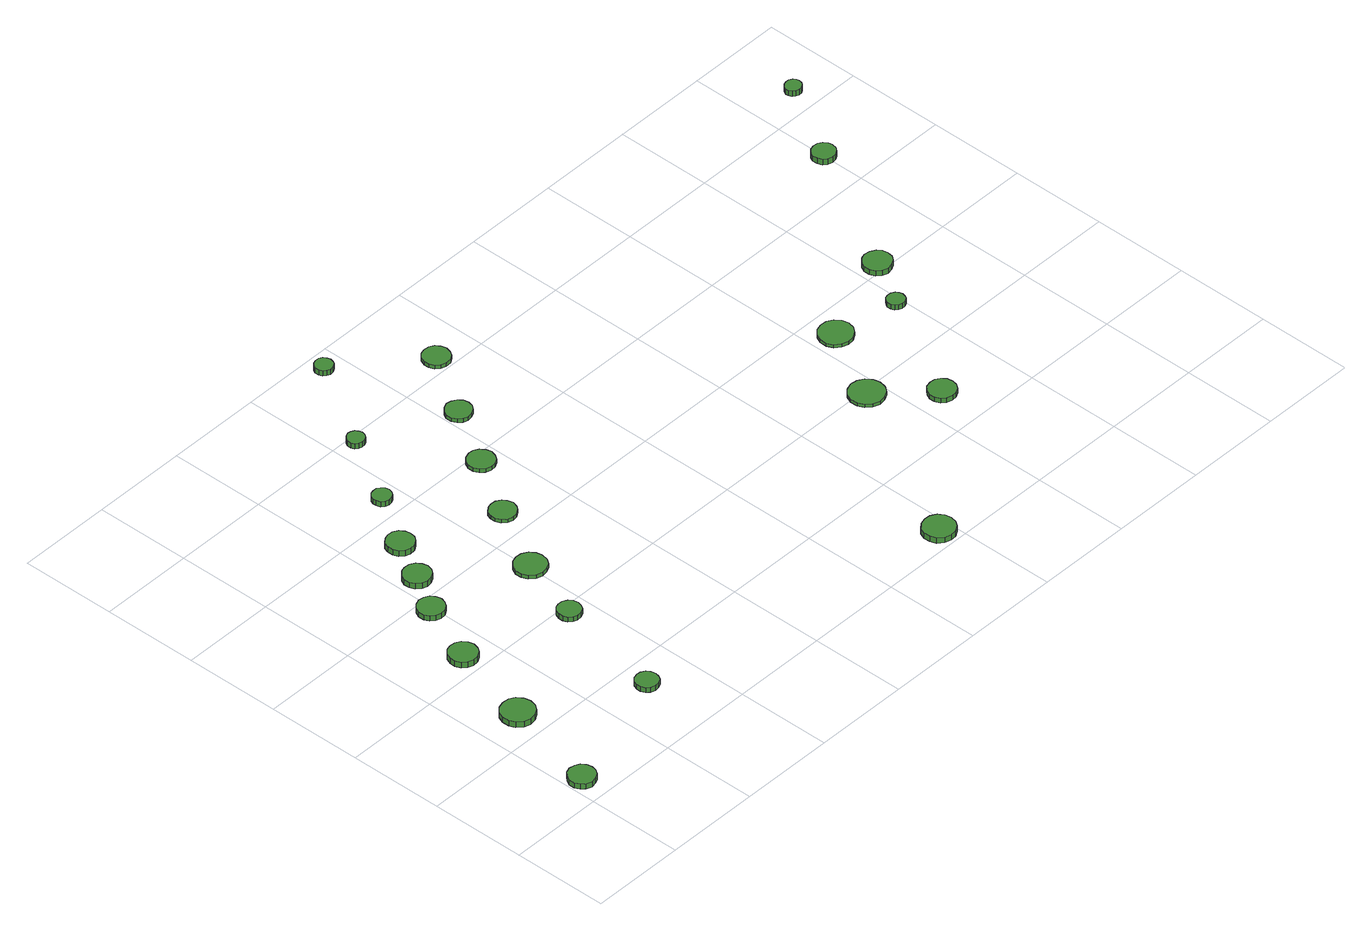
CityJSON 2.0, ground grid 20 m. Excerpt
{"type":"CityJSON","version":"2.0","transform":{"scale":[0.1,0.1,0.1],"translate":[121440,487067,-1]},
"CityObjects":{
"tree1":{"type":"SolitaryVegetationObject","attributes":{"function":"something"},"geometry":[{"type":"MultiSurface","lod":"1","boundaries":[[[0,1,2,3,4,5,6,7,8,9,10,11,12,13,14]],[[15,16,17,18,19,20,21,22,23,24,25,26,27,28,29]],[[0,29,28,1]],[[1,28,27,2]],[[2,27,26,3]],[[3,26,25,4]],[[4,25,24,5]],[[5,24,23,6]],[[6,23,22,7]],[[7,22,21,8]],[[8,21,20,9]],[[9,20,19,10]],[[10,19,18,11]],[[11,18,17,12]],[[12,17,16,13]],[[13,16,15,14]],[[14,15,29,0]]]}]},
"tree2":{"type":"SolitaryVegetationObject","attributes":{"function":"something"},"geometry":[{"type":"MultiSurface","lod":"1","boundaries":[[[30,31,32,33,34,35,36,37,38,39,40,41,42,43,44]],[[45,46,47,48,49,50,51,52,53,54,55,56,57,58,59]],[[30,59,58,31]],[[31,58,57,32]],[[32,57,56,33]],[[33,56,55,34]],[[34,55,54,35]],[[35,54,53,36]],[[36,53,52,37]],[[37,52,51,38]],[[38,51,50,39]],[[39,50,49,40]],[[40,49,48,41]],[[41,48,47,42]],[[42,47,46,43]],[[43,46,45,44]],[[44,45,59,30]]]}]},
"tree3":{"type":"SolitaryVegetationObject","attributes":{"function":"something"},"geometry":[{"type":"MultiSurface","lod":"1","boundaries":[[[60,61,62,63,64,65,66,67,68,69,70,71,72,73,74]],[[75,76,77,78,79,80,81,82,83,84,85,86,87,88,89]],[[60,89,88,61]],[[61,88,87,62]],[[62,87,86,63]],[[63,86,85,64]],[[64,85,84,65]],[[65,84,83,66]],[[66,83,82,67]],[[67,82,81,68]],[[68,81,80,69]],[[69,80,79,70]],[[70,79,78,71]],[[71,78,77,72]],[[72,77,76,73]],[[73,76,75,74]],[[74,75,89,60]]]}]},
"tree4":{"type":"SolitaryVegetationObject","attributes":{"function":"something"},"geometry":[{"type":"MultiSurface","lod":"1","boundaries":[[[90,91,92,93,94,95,96,97,98,99,100,101,102,103,104]],[[105,106,107,108,109,110,111,112,113,114,115,116,117,118,119]],[[90,119,118,91]],[[91,118,117,92]],[[92,117,116,93]],[[93,116,115,94]],[[94,115,114,95]],[[95,114,113,96]],[[96,113,112,97]],[[97,112,111,98]],[[98,111,110,99]],[[99,110,109,100]],[[100,109,108,101]],[[101,108,107,102]],[[102,107,106,103]],[[103,106,105,104]],[[104,105,119,90]]]}]},
"tree5":{"type":"SolitaryVegetationObject","attributes":{"function":"something"},"geometry":[{"type":"MultiSurface","lod":"1","boundaries":[[[120,121,122,123,124,125,126,127,128,129,130,131,132,133,134]],[[135,136,137,138,139,140,141,142,143,144,145,146,147,148,149]],[[120,149,148,121]],[[121,148,147,122]],[[122,147,146,123]],[[123,146,145,124]],[[124,145,144,125]],[[125,144,143,126]],[[126,143,142,127]],[[127,142,141,128]],[[128,141,140,129]],[[129,140,139,130]],[[130,139,138,131]],[[131,138,137,132]],[[132,137,136,133]],[[133,136,135,134]],[[134,135,149,120]]]}]},
"tree6":{"type":"SolitaryVegetationObject","attributes":{"function":"something"},"geometry":[{"type":"MultiSurface","lod":"1","boundaries":[[[150,151,152,153,154,155,156,157,158,159,160,161,162,163,164]],[[165,166,167,168,169,170,171,172,173,174,175,176,177,178,179]],[[150,179,178,151]],[[151,178,177,152]],[[152,177,176,153]],[[153,176,175,154]],[[154,175,174,155]],[[155,174,173,156]],[[156,173,172,157]],[[157,172,171,158]],[[158,171,170,159]],[[159,170,169,160]],[[160,169,168,161]],[[161,168,167,162]],[[162,167,166,163]],[[163,166,165,164]],[[164,165,179,150]]]}]},
"tree7":{"type":"SolitaryVegetationObject","attributes":{"function":"something"},"geometry":[{"type":"MultiSurface","lod":"1","boundaries":[[[180,181,182,183,184,185,186,187,188,189,190,191,192,193,194]],[[195,196,197,198,199,200,201,202,203,204,205,206,207,208,209]],[[180,209,208,181]],[[181,208,207,182]],[[182,207,206,183]],[[183,206,205,184]],[[184,205,204,185]],[[185,204,203,186]],[[186,203,202,187]],[[187,202,201,188]],[[188,201,200,189]],[[189,200,199,190]],[[190,199,198,191]],[[191,198,197,192]],[[192,197,196,193]],[[193,196,195,194]],[[194,195,209,180]]]}]},
"tree8":{"type":"SolitaryVegetationObject","attributes":{"function":"something"},"geometry":[{"type":"MultiSurface","lod":"1","boundaries":[[[210,211,212,213,214,215,216,217,218,219,220,221,222,223,224]],[[225,226,227,228,229,230,231,232,233,234,235,236,237,238,239]],[[210,239,238,211]],[[211,238,237,212]],[[212,237,236,213]],[[213,236,235,214]],[[214,235,234,215]],[[215,234,233,216]],[[216,233,232,217]],[[217,232,231,218]],[[218,231,230,219]],[[219,230,229,220]],[[220,229,228,221]],[[221,228,227,222]],[[222,227,226,223]],[[223,226,225,224]],[[224,225,239,210]]]}]},
"tree9":{"type":"SolitaryVegetationObject","attributes":{"function":"something"},"geometry":[{"type":"MultiSurface","lod":"1","boundaries":[[[240,241,242,243,244,245,246,247,248,249,250,251,252,253,254]],[[255,256,257,258,259,260,261,262,263,264,265,266,267,268,269]],[[240,269,268,241]],[[241,268,267,242]],[[242,267,266,243]],[[243,266,265,244]],[[244,265,264,245]],[[245,264,263,246]],[[246,263,262,247]],[[247,262,261,248]],[[248,261,260,249]],[[249,260,259,250]],[[250,259,258,251]],[[251,258,257,252]],[[252,257,256,253]],[[253,256,255,254]],[[254,255,269,240]]]}]},
"tree10":{"type":"SolitaryVegetationObject","attributes":{"function":"something"},"geometry":[{"type":"MultiSurface","lod":"1","boundaries":[[[270,271,272,273,274,275,276,277,278,279,280,281,282,283,284]],[[285,286,287,288,289,290,291,292,293,294,295,296,297,298,299]],[[270,299,298,271]],[[271,298,297,272]],[[272,297,296,273]],[[273,296,295,274]],[[274,295,294,275]],[[275,294,293,276]],[[276,293,292,277]],[[277,292,291,278]],[[278,291,290,279]],[[279,290,289,280]],[[280,289,288,281]],[[281,288,287,282]],[[282,287,286,283]],[[283,286,285,284]],[[284,285,299,270]]]}]},
"tree11":{"type":"SolitaryVegetationObject","attributes":{"function":"something"},"geometry":[{"type":"MultiSurface","lod":"1","boundaries":[[[300,301,302,303,304,305,306,307,308,309,310,311,312,313,314]],[[315,316,317,318,319,320,321,322,323,324,325,326,327,328,329]],[[300,329,328,301]],[[301,328,327,302]],[[302,327,326,303]],[[303,326,325,304]],[[304,325,324,305]],[[305,324,323,306]],[[306,323,322,307]],[[307,322,321,308]],[[308,321,320,309]],[[309,320,319,310]],[[310,319,318,311]],[[311,318,317,312]],[[312,317,316,313]],[[313,316,315,314]],[[314,315,329,300]]]}]},
"tree12":{"type":"SolitaryVegetationObject","attributes":{"function":"something"},"geometry":[{"type":"MultiSurface","lod":"1","boundaries":[[[330,331,332,333,334,335,336,337,338,339,340,341,342,343,344]],[[345,346,347,348,349,350,351,352,353,354,355,356,357,358,359]],[[330,359,358,331]],[[331,358,357,332]],[[332,357,356,333]],[[333,356,355,334]],[[334,355,354,335]],[[335,354,353,336]],[[336,353,352,337]],[[337,352,351,338]],[[338,351,350,339]],[[339,350,349,340]],[[340,349,348,341]],[[341,348,347,342]],[[342,347,346,343]],[[343,346,345,344]],[[344,345,359,330]]]}]},
"tree13":{"type":"SolitaryVegetationObject","attributes":{"function":"something"},"geometry":[{"type":"MultiSurface","lod":"1","boundaries":[[[360,361,362,363,364,365,366,367,368,369,370,371,372,373,374]],[[375,376,377,378,379,380,381,382,383,384,385,386,387,388,389]],[[360,389,388,361]],[[361,388,387,362]],[[362,387,386,363]],[[363,386,385,364]],[[364,385,384,365]],[[365,384,383,366]],[[366,383,382,367]],[[367,382,381,368]],[[368,381,380,369]],[[369,380,379,370]],[[370,379,378,371]],[[371,378,377,372]],[[372,377,376,373]],[[373,376,375,374]],[[374,375,389,360]]]}]},
"tree14":{"type":"SolitaryVegetationObject","attributes":{"function":"something"},"geometry":[{"type":"MultiSurface","lod":"1","boundaries":[[[390,391,392,393,394,395,396,397,398,399,400,401,402,403,404]],[[405,406,407,408,409,410,411,412,413,414,415,416,417,418,419]],[[390,419,418,391]],[[391,418,417,392]],[[392,417,416,393]],[[393,416,415,394]],[[394,415,414,395]],[[395,414,413,396]],[[396,413,412,397]],[[397,412,411,398]],[[398,411,410,399]],[[399,410,409,400]],[[400,409,408,401]],[[401,408,407,402]],[[402,407,406,403]],[[403,406,405,404]],[[404,405,419,390]]]}]},
"tree15":{"type":"SolitaryVegetationObject","attributes":{"function":"something"},"geometry":[{"type":"MultiSurface","lod":"1","boundaries":[[[420,421,422,423,424,425,426,427,428,429,430,431,432,433,434]],[[435,436,437,438,439,440,441,442,443,444,445,446,447,448,449]],[[420,449,448,421]],[[421,448,447,422]],[[422,447,446,423]],[[423,446,445,424]],[[424,445,444,425]],[[425,444,443,426]],[[426,443,442,427]],[[427,442,441,428]],[[428,441,440,429]],[[429,440,439,430]],[[430,439,438,431]],[[431,438,437,432]],[[432,437,436,433]],[[433,436,435,434]],[[434,435,449,420]]]}]},
"tree16":{"type":"SolitaryVegetationObject","attributes":{"function":"something"},"geometry":[{"type":"MultiSurface","lod":"1","boundaries":[[[450,451,452,453,454,455,456,457,458,459,460,461,462,463,464]],[[465,466,467,468,469,470,471,472,473,474,475,476,477,478,479]],[[450,479,478,451]],[[451,478,477,452]],[[452,477,476,453]],[[453,476,475,454]],[[454,475,474,455]],[[455,474,473,456]],[[456,473,472,457]],[[457,472,471,458]],[[458,471,470,459]],[[459,470,469,460]],[[460,469,468,461]],[[461,468,467,462]],[[462,467,466,463]],[[463,466,465,464]],[[464,465,479,450]]]}]},
"tree17":{"type":"SolitaryVegetationObject","attributes":{"function":"something"},"geometry":[{"type":"MultiSurface","lod":"1","boundaries":[[[480,481,482,483,484,485,486,487,488,489,490,491,492,493,494]],[[495,496,497,498,499,500,501,502,503,504,505,506,507,508,509]],[[480,509,508,481]],[[481,508,507,482]],[[482,507,506,483]],[[483,506,505,484]],[[484,505,504,485]],[[485,504,503,486]],[[486,503,502,487]],[[487,502,501,488]],[[488,501,500,489]],[[489,500,499,490]],[[490,499,498,491]],[[491,498,497,492]],[[492,497,496,493]],[[493,496,495,494]],[[494,495,509,480]]]}]},
"tree18":{"type":"SolitaryVegetationObject","attributes":{"function":"something"},"geometry":[{"type":"MultiSurface","lod":"1","boundaries":[[[510,511,512,513,514,515,516,517,518,519,520,521,522,523,524]],[[525,526,527,528,529,530,531,532,533,534,535,536,537,538,539]],[[510,539,538,511]],[[511,538,537,512]],[[512,537,536,513]],[[513,536,535,514]],[[514,535,534,515]],[[515,534,533,516]],[[516,533,532,517]],[[517,532,531,518]],[[518,531,530,519]],[[519,530,529,520]],[[520,529,528,521]],[[521,528,527,522]],[[522,527,526,523]],[[523,526,525,524]],[[524,525,539,510]]]}]},
"tree19":{"type":"SolitaryVegetationObject","attributes":{"function":"something"},"geometry":[{"type":"MultiSurface","lod":"1","boundaries":[[[540,541,542,543,544,545,546,547,548,549,550,551,552,553,554]],[[555,556,557,558,559,560,561,562,563,564,565,566,567,568,569]],[[540,569,568,541]],[[541,568,567,542]],[[542,567,566,543]],[[543,566,565,544]],[[544,565,564,545]],[[545,564,563,546]],[[546,563,562,547]],[[547,562,561,548]],[[548,561,560,549]],[[549,560,559,550]],[[550,559,558,551]],[[551,558,557,552]],[[552,557,556,553]],[[553,556,555,554]],[[554,555,569,540]]]}]},
"tree20":{"type":"SolitaryVegetationObject","attributes":{"function":"something"},"geometry":[{"type":"MultiSurface","lod":"1","boundaries":[[[570,571,572,573,574,575,576,577,578,579,580,581,582,583,584]],[[585,586,587,588,589,590,591,592,593,594,595,596,597,598,599]],[[570,599,598,571]],[[571,598,597,572]],[[572,597,596,573]],[[573,596,595,574]],[[574,595,594,575]],[[575,594,593,576]],[[576,593,592,577]],[[577,592,591,578]],[[578,591,590,579]],[[579,590,589,580]],[[580,589,588,581]],[[581,588,587,582]],[[582,587,586,583]],[[583,586,585,584]],[[584,585,599,570]]]}]},
"tree21":{"type":"SolitaryVegetationObject","attributes":{"function":"something"},"geometry":[{"type":"MultiSurface","lod":"1","boundaries":[[[600,601,602,603,604,605,606,607,608,609,610,611,612,613,614]],[[615,616,617,618,619,620,621,622,623,624,625,626,627,628,629]],[[600,629,628,601]],[[601,628,627,602]],[[602,627,626,603]],[[603,626,625,604]],[[604,625,624,605]],[[605,624,623,606]],[[606,623,622,607]],[[607,622,621,608]],[[608,621,620,609]],[[609,620,619,610]],[[610,619,618,611]],[[611,618,617,612]],[[612,617,616,613]],[[613,616,615,614]],[[614,615,629,600]]]}]},
"tree22":{"type":"SolitaryVegetationObject","attributes":{"function":"something"},"geometry":[{"type":"MultiSurface","lod":"1","boundaries":[[[630,631,632,633,634,635,636,637,638,639,640,641,642,643,644]],[[645,646,647,648,649,650,651,652,653,654,655,656,657,658,659]],[[630,659,658,631]],[[631,658,657,632]],[[632,657,656,633]],[[633,656,655,634]],[[634,655,654,635]],[[635,654,653,636]],[[636,653,652,637]],[[637,652,651,638]],[[638,651,650,639]],[[639,650,649,640]],[[640,649,648,641]],[[641,648,647,642]],[[642,647,646,643]],[[643,646,645,644]],[[644,645,659,630]]]}]},
"tree23":{"type":"SolitaryVegetationObject","attributes":{"function":"something"},"geometry":[{"type":"MultiSurface","lod":"1","boundaries":[[[660,661,662,663,664,665,666,667,668,669,670,671,672,673,674]],[[675,676,677,678,679,680,681,682,683,684,685,686,687,688,689]],[[660,689,688,661]],[[661,688,687,662]],[[662,687,686,663]],[[663,686,685,664]],[[664,685,684,665]],[[665,684,683,666]],[[666,683,682,667]],[[667,682,681,668]],[[668,681,680,669]],[[669,680,679,670]],[[670,679,678,671]],[[671,678,677,672]],[[672,677,676,673]],[[673,676,675,674]],[[674,675,689,660]]]}]},
"tree24":{"type":"SolitaryVegetationObject","attributes":{"function":"something"},"geometry":[{"type":"MultiSurface","lod":"1","boundaries":[[[690,691,692,693,694,695,696,697,698,699,700,701,702,703,704]],[[705,706,707,708,709,710,711,712,713,714,715,716,717,718,719]],[[690,719,718,691]],[[691,718,717,692]],[[692,717,716,693]],[[693,716,715,694]],[[694,715,714,695]],[[695,714,713,696]],[[696,713,712,697]],[[697,712,711,698]],[[698,711,710,699]],[[699,710,709,700]],[[700,709,708,701]],[[701,708,707,702]],[[702,707,706,703]],[[703,706,705,704]],[[704,705,719,690]]]}]}
},
"vertices":[
[60,57,18],[58,68,18],[51,78,18],[41,83,18],[29,85,18],[18,81,18],[10,73,18],[5,63,18],[5,51,18],[10,41,18],[18,33,18],[29,29,18],[41,31,18],[51,36,18],[58,46,18],[58,46,6],[51,36,6],[41,31,6],[29,29,6],[18,33,6],[10,41,6],[5,51,6],[5,63,6],[10,73,6],[18,81,6],[29,85,6],[41,83,6],[51,78,6],[58,68,6],[60,57,6],
[116,258,23],[113,272,23],[105,284,23],[93,291,23],[78,292,23],[65,288,23],[54,278,23],[49,265,23],[49,251,23],[54,238,23],[65,228,23],[78,224,23],[93,226,23],[105,233,23],[113,244,23],[113,244,10],[105,233,10],[93,226,10],[78,224,10],[65,228,10],[54,238,10],[49,251,10],[49,265,10],[54,278,10],[65,288,10],[78,292,10],[93,291,10],[105,284,10],[113,272,10],[116,258,10],
[164,440,22],[161,452,22],[154,462,22],[143,468,22],[131,469,22],[120,466,22],[111,457,22],[106,446,22],[106,434,22],[111,423,22],[120,415,22],[131,411,22],[143,412,22],[154,418,22],[161,428,22],[161,428,9],[154,418,9],[143,412,9],[131,411,9],[120,415,9],[111,423,9],[106,434,9],[106,446,9],[111,457,9],[120,466,9],[131,469,9],[143,468,9],[154,462,9],[161,452,9],[164,440,9],
[329,146,17],[327,156,17],[322,164,17],[313,169,17],[304,170,17],[294,167,17],[287,160,17],[283,151,17],[283,142,17],[287,133,17],[294,126,17],[304,123,17],[313,124,17],[322,129,17],[327,137,17],[327,137,6],[322,129,6],[313,124,6],[304,123,6],[294,126,6],[287,133,6],[283,142,6],[283,151,6],[287,160,6],[294,167,6],[304,170,6],[313,169,6],[322,164,6],[327,156,6],[329,146,6],
[221,571,18],[218,582,18],[212,592,18],[202,597,18],[190,599,18],[179,595,18],[171,587,18],[166,577,18],[166,565,18],[171,555,18],[179,547,18],[190,544,18],[202,545,18],[212,551,18],[218,560,18],[218,560,6],[212,551,6],[202,545,6],[190,544,6],[179,547,6],[171,555,6],[166,565,6],[166,577,6],[171,587,6],[179,595,6],[190,599,6],[202,597,6],[212,592,6],[218,582,6],[221,571,6],
[271,650,19],[268,661,19],[261,671,19],[251,677,19],[239,678,19],[228,675,19],[219,667,19],[214,656,19],[214,644,19],[219,633,19],[228,625,19],[239,621,19],[251,623,19],[261,629,19],[268,638,19],[268,638,6],[261,629,6],[251,623,6],[239,621,6],[228,625,6],[219,633,6],[214,644,6],[214,656,6],[219,667,6],[228,675,6],[239,678,6],[251,677,6],[261,671,6],[268,661,6],[271,650,6],
[380,382,17],[378,392,17],[372,400,17],[363,405,17],[353,406,17],[344,403,17],[337,396,17],[333,387,17],[333,377,17],[337,368,17],[344,361,17],[353,358,17],[363,359,17],[372,364,17],[378,372,17],[378,372,6],[372,364,6],[363,359,6],[353,358,6],[344,361,6],[337,368,6],[333,377,6],[333,387,6],[337,396,6],[344,403,6],[353,406,6],[363,405,6],[372,400,6],[378,392,6],[380,382,6],
[316,733,19],[314,744,19],[307,754,19],[297,760,19],[285,761,19],[274,757,19],[265,750,19],[261,739,19],[261,727,19],[265,716,19],[274,708,19],[285,705,19],[297,706,19],[307,712,19],[314,721,19],[314,721,6],[307,712,6],[297,706,6],[285,705,6],[274,708,6],[265,716,6],[261,727,6],[261,739,6],[265,750,6],[274,757,6],[285,761,6],[297,760,6],[307,754,6],[314,744,6],[316,733,6],
[436,520,14],[433,533,14],[425,544,14],[413,551,14],[400,552,14],[387,548,14],[377,539,14],[371,526,14],[371,513,14],[377,501,14],[387,491,14],[400,487,14],[413,489,14],[425,495,14],[433,506,14],[433,506,6],[425,495,6],[413,489,6],[400,487,6],[387,491,6],[377,501,6],[371,513,6],[371,526,6],[377,539,6],[387,548,6],[400,552,6],[413,551,6],[425,544,6],[433,533,6],[436,520,6],
[381,844,18],[379,852,18],[374,858,18],[367,863,18],[359,863,18],[351,861,18],[345,855,18],[342,848,18],[342,840,18],[345,832,18],[351,827,18],[359,824,18],[367,825,18],[374,829,18],[379,836,18],[379,836,6],[374,829,6],[367,825,6],[359,824,6],[351,827,6],[345,832,6],[342,840,6],[342,848,6],[345,855,6],[351,861,6],[359,863,6],[367,863,6],[374,858,6],[379,852,6],[381,844,6],
[508,657,14],[505,668,14],[499,677,14],[489,683,14],[478,684,14],[467,681,14],[458,673,14],[454,663,14],[454,651,14],[458,641,14],[467,633,14],[478,630,14],[489,631,14],[499,637,14],[505,646,14],[505,646,6],[499,637,6],[489,631,6],[478,630,6],[467,633,6],[458,641,6],[454,651,6],[454,663,6],[458,673,6],[467,681,6],[478,684,6],[489,683,6],[499,677,6],[505,668,6],[508,657,6],
[465,986,18],[463,993,18],[459,999,18],[452,1003,18],[445,1004,18],[438,1001,18],[432,996,18],[429,989,18],[429,982,18],[432,975,18],[438,970,18],[445,968,18],[452,968,18],[459,972,18],[463,978,18],[463,978,6],[459,972,6],[452,968,6],[445,968,6],[438,970,6],[432,975,6],[429,982,6],[429,989,6],[432,996,6],[438,1001,6],[445,1004,6],[452,1003,6],[459,999,6],[463,993,6],[465,986,6],
[586,780,14],[583,791,14],[576,801,14],[566,807,14],[555,808,14],[543,804,14],[535,797,14],[530,786,14],[530,774,14],[535,764,14],[543,756,14],[555,752,14],[566,753,14],[576,759,14],[583,769,14],[583,769,6],[576,759,6],[566,753,6],[555,752,6],[543,756,6],[535,764,6],[530,774,6],[530,786,6],[535,797,6],[543,804,6],[555,808,6],[566,807,6],[576,801,6],[583,791,6],[586,780,6],
[658,902,15],[656,913,15],[649,922,15],[639,927,15],[628,929,15],[618,925,15],[610,918,15],[605,908,15],[605,896,15],[610,886,15],[618,879,15],[628,875,15],[639,877,15],[649,882,15],[656,891,15],[656,891,6],[649,882,6],[639,877,6],[628,875,6],[618,879,6],[610,886,6],[605,896,6],[605,908,6],[610,918,6],[618,925,6],[628,929,6],[639,927,6],[649,922,6],[656,913,6],[658,902,6],
[576,1164,18],[574,1171,18],[570,1178,18],[563,1182,18],[555,1182,18],[548,1180,18],[542,1175,18],[539,1168,18],[539,1160,18],[542,1153,18],[548,1148,18],[555,1145,18],[563,1146,18],[570,1150,18],[574,1156,18],[574,1156,6],[570,1150,6],[563,1146,6],[555,1145,6],[548,1148,6],[542,1153,6],[539,1160,6],[539,1168,6],[542,1175,6],[548,1180,6],[555,1182,6],[563,1182,6],[570,1178,6],[574,1171,6],[576,1164,6],
[1005,38,20],[1002,52,20],[994,63,20],[982,70,20],[969,71,20],[956,67,20],[945,58,20],[940,45,20],[940,32,20],[945,19,20],[956,10,20],[969,6,20],[982,7,20],[994,14,20],[1002,25,20],[1002,25,7],[994,14,7],[982,7,7],[969,6,7],[956,10,7],[945,19,7],[940,32,7],[940,45,7],[945,58,7],[956,67,7],[969,71,7],[982,70,7],[994,63,7],[1002,52,7],[1005,38,7],
[743,1033,14],[740,1044,14],[734,1053,14],[724,1059,14],[712,1060,14],[701,1057,14],[693,1049,14],[688,1038,14],[688,1027,14],[693,1016,14],[701,1009,14],[712,1005,14],[724,1006,14],[734,1012,14],[740,1021,14],[740,1021,6],[734,1012,6],[724,1006,6],[712,1005,6],[701,1009,6],[693,1016,6],[688,1027,6],[688,1038,6],[693,1049,6],[701,1057,6],[712,1060,6],[724,1059,6],[734,1053,6],[740,1044,6],[743,1033,6],
[1201,390,13],[1198,404,13],[1189,417,13],[1176,424,13],[1161,426,13],[1147,421,13],[1136,411,13],[1130,397,13],[1130,382,13],[1136,369,13],[1147,359,13],[1161,354,13],[1176,356,13],[1189,363,13],[1198,375,13],[1198,375,6],[1189,363,6],[1176,356,6],[1161,354,6],[1147,359,6],[1136,369,6],[1130,382,6],[1130,397,6],[1136,411,6],[1147,421,6],[1161,426,6],[1176,424,6],[1189,417,6],[1198,404,6],[1201,390,6],
[1288,292,17],[1286,304,17],[1279,313,17],[1269,319,17],[1258,320,17],[1246,317,17],[1238,309,17],[1233,298,17],[1233,287,17],[1238,276,17],[1246,268,17],[1258,265,17],[1269,266,17],[1279,272,17],[1286,281,17],[1286,281,6],[1279,272,6],[1269,266,6],[1258,265,6],[1246,268,6],[1238,276,6],[1233,287,6],[1233,298,6],[1238,309,6],[1246,317,6],[1258,320,6],[1269,319,6],[1279,313,6],[1286,304,6],[1288,292,6],
[1284,542,13],[1281,556,13],[1272,568,13],[1260,575,13],[1246,576,13],[1232,572,13],[1221,562,13],[1215,549,13],[1215,534,13],[1221,521,13],[1232,512,13],[1246,507,13],[1260,509,13],[1272,516,13],[1281,528,13],[1281,528,6],[1272,516,6],[1260,509,6],[1246,507,6],[1232,512,6],[1221,521,6],[1215,534,6],[1215,549,6],[1221,562,6],[1232,572,6],[1246,576,6],[1260,575,6],[1272,568,6],[1281,556,6],[1284,542,6],
[1406,521,17],[1404,528,17],[1400,534,17],[1393,538,17],[1385,539,17],[1378,537,17],[1373,531,17],[1369,525,17],[1369,517,17],[1373,510,17],[1378,505,17],[1385,503,17],[1393,503,17],[1400,507,17],[1404,513,17],[1404,513,6],[1400,507,6],[1393,503,6],[1385,503,6],[1378,505,6],[1373,510,6],[1369,517,6],[1369,525,6],[1373,531,6],[1378,537,6],[1385,539,6],[1393,538,6],[1400,534,6],[1404,528,6],[1406,521,6],
[1471,616,18],[1469,628,18],[1462,637,18],[1451,643,18],[1439,645,18],[1428,641,18],[1419,633,18],[1414,622,18],[1414,610,18],[1419,599,18],[1428,591,18],[1439,587,18],[1451,589,18],[1462,595,18],[1469,604,18],[1469,604,6],[1462,595,6],[1451,589,6],[1439,587,6],[1428,591,6],[1419,599,6],[1414,610,6],[1414,622,6],[1419,633,6],[1428,641,6],[1439,645,6],[1451,643,6],[1462,637,6],[1469,628,6],[1471,616,6],
[1620,887,24],[1618,896,24],[1612,904,24],[1604,909,24],[1594,910,24],[1584,907,24],[1577,901,24],[1573,892,24],[1573,882,24],[1577,872,24],[1584,866,24],[1594,863,24],[1604,864,24],[1612,869,24],[1618,877,24],[1618,877,11],[1612,869,11],[1604,864,11],[1594,863,11],[1584,866,11],[1577,872,11],[1573,882,11],[1573,892,11],[1577,901,11],[1584,907,11],[1594,910,11],[1604,909,11],[1612,904,11],[1618,896,11],[1620,887,11],
[1705,1045,30],[1704,1052,30],[1700,1057,30],[1694,1061,30],[1687,1061,30],[1680,1059,30],[1675,1055,30],[1672,1048,30],[1672,1042,30],[1675,1035,30],[1680,1031,30],[1687,1029,30],[1694,1029,30],[1700,1033,30],[1704,1038,30],[1704,1038,17],[1700,1033,17],[1694,1029,17],[1687,1029,17],[1680,1031,17],[1675,1035,17],[1672,1042,17],[1672,1048,17],[1675,1055,17],[1680,1059,17],[1687,1061,17],[1694,1061,17],[1700,1057,17],[1704,1052,17],[1705,1045,17]
]}
